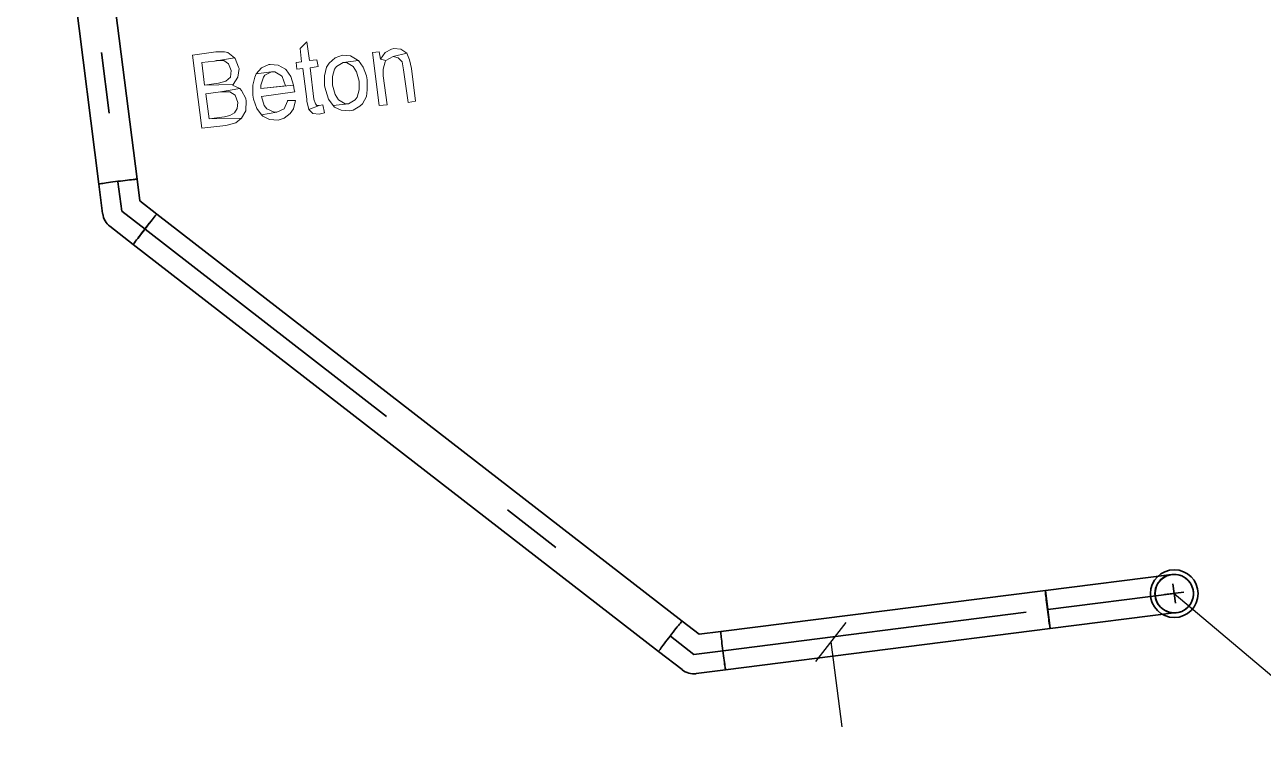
# Model space of a CAD drawing. Header units: metres. Extents: x 2713732.4 to 2713757.2, y 1226081.6 to 1226111.3.
# Drawn here: x 2713742 to 2713744.027, y 1226085.256 to 1226086.431 of the extents above; entities that cross this region are included whole.
import ezdxf

# ---------------------------------------------------------------- set-up
doc = ezdxf.new("R2010")
doc.units = ezdxf.units.M
doc.linetypes.add('DASHDOT', pattern=[1, 0.5, -0.25, 0, -0.25])
doc.linetypes.add('HIDDENX2', pattern=[0.75, 0.5, -0.25])
doc.layers.add('einlagen_boden_erstes_og', color=7, linetype='Continuous', true_color=0x000000)

msp = doc.modelspace()

# ---------------------------------------------------------------- linework, layer by layer
at = {"layer": 'einlagen_boden_erstes_og', "color": 5, "linetype": 'DASHDOT', "lineweight": 35, "true_color": 0x0000ff, "extrusion": (0.000477202, 0.001815, 0.999998)}
for p, q in [((2713742.0315, 1226087.13, -0.152), (2713742.1528, 1226086.1745, -0.1504)), ((2713742.1589, 1226086.1264, -0.1503), (2713742.1528, 1226086.1745, -0.1504)), ((2713742.1589, 1226086.1264, -0.1503), (2713742.1972, 1226086.0967, -0.1502)), ((2713742.1972, 1226086.0967, -0.1502), (2713743.0568, 1226085.4307, -0.1494)), ((2713743.8794, 1226085.5164, -0.15), (2713743.8834, 1226085.4851, -0.1499)), ((2713743.8814, 1226085.5007, -0.15), (2713743.6745, 1226085.4745, -0.1498)), ((2713743.897, 1226085.5027, -0.15), (2713743.8657, 1226085.4988, -0.1499)), ((2713743.1433, 1226085.4071, -0.1494), (2713743.6745, 1226085.4745, -0.1498)), ((2713743.0952, 1226085.401, -0.1494), (2713743.0568, 1226085.4307, -0.1494)), ((2713743.0952, 1226085.401, -0.1494), (2713743.1433, 1226085.4071, -0.1494))]:
    msp.add_line(p, q, dxfattribs=at)
at = {"layer": 'einlagen_boden_erstes_og', "color": 5, "linetype": 'Continuous', "lineweight": 35, "true_color": 0x0000ff, "extrusion": (0.000477202, 0.001815, 0.999998)}
for p, q in [((2713742.184, 1226086.1784, -0.1504), (2713742.0628, 1226087.1339, -0.1521)), ((2713742.0003, 1226087.126, -0.152), (2713742.1215, 1226086.1705, -0.1503)), ((2713742.1486, 1226086.1746, -0.1504), (2713742.1527, 1226086.1751, -0.1504)), ((2713742.1527, 1226086.1751, -0.1504), (2713742.1486, 1226086.1746, -0.1504)), ((2713742.1527, 1226086.1751, -0.1504), (2713742.1568, 1226086.1756, -0.1504)), ((2713742.1568, 1226086.1756, -0.1504), (2713742.1527, 1226086.1751, -0.1504)), ((2713742.1568, 1226086.1756, -0.1504), (2713742.1608, 1226086.1761, -0.1504)), ((2713742.1608, 1226086.1761, -0.1504), (2713742.1568, 1226086.1756, -0.1504)), ((2713742.1608, 1226086.1761, -0.1504), (2713742.1647, 1226086.1766, -0.1504)), ((2713742.1608, 1226086.1761, -0.1504), (2713742.1647, 1226086.1766, -0.1504)), ((2713742.1647, 1226086.1766, -0.1504), (2713742.1683, 1226086.177, -0.1504)), ((2713742.1683, 1226086.177, -0.1504), (2713742.1647, 1226086.1766, -0.1504)), ((2713742.1683, 1226086.177, -0.1504), (2713742.1717, 1226086.1774, -0.1504)), ((2713742.1683, 1226086.177, -0.1504), (2713742.1717, 1226086.1774, -0.1504)), ((2713742.1717, 1226086.1774, -0.1504), (2713742.1748, 1226086.1777, -0.1504)), ((2713742.1717, 1226086.1774, -0.1504), (2713742.1748, 1226086.1777, -0.1504)), ((2713742.1748, 1226086.1777, -0.1504), (2713742.1775, 1226086.178, -0.1504)), ((2713742.1748, 1226086.1777, -0.1504), (2713742.1775, 1226086.178, -0.1504)), ((2713742.1775, 1226086.178, -0.1504), (2713742.1798, 1226086.1782, -0.1504)), ((2713742.1775, 1226086.178, -0.1504), (2713742.1798, 1226086.1782, -0.1504)), ((2713742.1798, 1226086.1782, -0.1504), (2713742.1816, 1226086.1784, -0.1504)), ((2713742.1798, 1226086.1782, -0.1504), (2713742.1816, 1226086.1784, -0.1504)), ((2713742.1816, 1226086.1784, -0.1504), (2713742.1829, 1226086.1785, -0.1504)), ((2713742.1829, 1226086.1785, -0.1504), (2713742.1816, 1226086.1784, -0.1504)), ((2713742.184, 1226086.1784, -0.1504), (2713742.1885, 1226086.1433, -0.1503)), ((2713742.1276, 1226086.1224, -0.1503), (2713742.1215, 1226086.1705, -0.1503)), ((2713742.1226, 1226086.1708, -0.1503), (2713742.1239, 1226086.171, -0.1503)), ((2713742.1226, 1226086.1708, -0.1503), (2713742.1239, 1226086.171, -0.1503)), ((2713742.1239, 1226086.171, -0.1503), (2713742.1257, 1226086.1713, -0.1503)), ((2713742.1239, 1226086.171, -0.1503), (2713742.1257, 1226086.1713, -0.1503)), ((2713742.1257, 1226086.1713, -0.1503), (2713742.1279, 1226086.1717, -0.1503)), ((2713742.1279, 1226086.1717, -0.1503), (2713742.1257, 1226086.1713, -0.1503)), ((2713742.1279, 1226086.1717, -0.1503), (2713742.1306, 1226086.1721, -0.1503)), ((2713742.1306, 1226086.1721, -0.1503), (2713742.1279, 1226086.1717, -0.1503)), ((2713742.1306, 1226086.1721, -0.1503), (2713742.1337, 1226086.1725, -0.1503)), ((2713742.1306, 1226086.1721, -0.1503), (2713742.1337, 1226086.1725, -0.1503)), ((2713742.1337, 1226086.1725, -0.1503), (2713742.1371, 1226086.173, -0.1503)), ((2713742.1371, 1226086.173, -0.1503), (2713742.1337, 1226086.1725, -0.1503)), ((2713742.1371, 1226086.173, -0.1503), (2713742.1407, 1226086.1735, -0.1504)), ((2713742.1371, 1226086.173, -0.1503), (2713742.1407, 1226086.1735, -0.1504)), ((2713742.1407, 1226086.1735, -0.1504), (2713742.1446, 1226086.174, -0.1504)), ((2713742.1446, 1226086.174, -0.1504), (2713742.1407, 1226086.1735, -0.1504)), ((2713742.1446, 1226086.174, -0.1504), (2713742.1486, 1226086.1746, -0.1504)), ((2713742.1486, 1226086.1746, -0.1504), (2713742.1446, 1226086.174, -0.1504)), ((2713742.1885, 1226086.1433, -0.1503), (2713742.2165, 1226086.1216, -0.1503)), ((2713742.2105, 1226086.1145, -0.1503), (2713742.2086, 1226086.1121, -0.1503)), ((2713742.2106, 1226086.1145, -0.1503), (2713742.2087, 1226086.112, -0.1503)), ((2713742.2122, 1226086.1166, -0.1503), (2713742.2105, 1226086.1145, -0.1503)), ((2713742.2123, 1226086.1166, -0.1503), (2713742.2106, 1226086.1145, -0.1503)), ((2713742.2137, 1226086.1184, -0.1503), (2713742.2122, 1226086.1166, -0.1503)), ((2713742.2138, 1226086.1184, -0.1503), (2713742.2123, 1226086.1166, -0.1503)), ((2713742.2149, 1226086.1198, -0.1503), (2713742.2137, 1226086.1184, -0.1503)), ((2713742.2149, 1226086.1198, -0.1503), (2713742.2138, 1226086.1184, -0.1503)), ((2713742.2158, 1226086.1208, -0.1503), (2713742.2149, 1226086.1198, -0.1503)), ((2713742.2157, 1226086.1208, -0.1503), (2713742.2149, 1226086.1198, -0.1503)), ((2713743.0761, 1226085.4556, -0.1495), (2713742.2165, 1226086.1216, -0.1503)), ((2713742.1779, 1226086.0718, -0.1502), (2713742.1396, 1226086.1015, -0.1502)), ((2713742.1942, 1226086.0938, -0.1502), (2713742.1918, 1226086.0906, -0.1502)), ((2713742.1944, 1226086.0937, -0.1502), (2713742.1919, 1226086.0905, -0.1502)), ((2713742.1967, 1226086.097, -0.1502), (2713742.1942, 1226086.0938, -0.1502)), ((2713742.1969, 1226086.0969, -0.1502), (2713742.1944, 1226086.0937, -0.1502)), ((2713742.1992, 1226086.1003, -0.1502), (2713742.1967, 1226086.097, -0.1502)), ((2713742.1994, 1226086.1002, -0.1502), (2713742.1969, 1226086.0969, -0.1502)), ((2713742.2017, 1226086.1035, -0.1503), (2713742.1992, 1226086.1003, -0.1502)), ((2713742.2019, 1226086.1034, -0.1503), (2713742.1994, 1226086.1002, -0.1502)), ((2713742.2041, 1226086.1065, -0.1503), (2713742.2017, 1226086.1035, -0.1503)), ((2713742.2043, 1226086.1064, -0.1503), (2713742.2019, 1226086.1034, -0.1503)), ((2713742.2064, 1226086.1094, -0.1503), (2713742.2041, 1226086.1065, -0.1503)), ((2713742.2066, 1226086.1093, -0.1503), (2713742.2043, 1226086.1064, -0.1503)), ((2713742.2086, 1226086.1121, -0.1503), (2713742.2064, 1226086.1094, -0.1503)), ((2713742.2087, 1226086.112, -0.1503), (2713742.2066, 1226086.1093, -0.1503)), ((2713742.1793, 1226086.0738, -0.1502), (2713742.1785, 1226086.0727, -0.1502)), ((2713742.1792, 1226086.0738, -0.1502), (2713742.1785, 1226086.0727, -0.1502)), ((2713742.1803, 1226086.0753, -0.1502), (2713742.1792, 1226086.0738, -0.1502)), ((2713742.1803, 1226086.0752, -0.1502), (2713742.1793, 1226086.0738, -0.1502)), ((2713742.1817, 1226086.0771, -0.1502), (2713742.1803, 1226086.0752, -0.1502)), ((2713742.1816, 1226086.0771, -0.1502), (2713742.1803, 1226086.0753, -0.1502)), ((2713742.1832, 1226086.0793, -0.1502), (2713742.1816, 1226086.0771, -0.1502)), ((2713742.1833, 1226086.0792, -0.1502), (2713742.1817, 1226086.0771, -0.1502)), ((2713742.1851, 1226086.0818, -0.1502), (2713742.1832, 1226086.0793, -0.1502)), ((2713742.1852, 1226086.0817, -0.1502), (2713742.1833, 1226086.0792, -0.1502)), ((2713742.1871, 1226086.0845, -0.1502), (2713742.1851, 1226086.0818, -0.1502)), ((2713742.1873, 1226086.0844, -0.1502), (2713742.1852, 1226086.0817, -0.1502)), ((2713742.1894, 1226086.0875, -0.1502), (2713742.1871, 1226086.0845, -0.1502)), ((2713742.1895, 1226086.0874, -0.1502), (2713742.1873, 1226086.0844, -0.1502)), ((2713742.1918, 1226086.0906, -0.1502), (2713742.1894, 1226086.0875, -0.1502)), ((2713742.1919, 1226086.0905, -0.1502), (2713742.1895, 1226086.0874, -0.1502)), ((2713742.1779, 1226086.0718, -0.1502), (2713743.0375, 1226085.4058, -0.1494)), ((2713743.8774, 1226085.532, -0.15), (2713743.6706, 1226085.5057, -0.1499)), ((2713743.8623, 1226085.5258, -0.15), (2713743.8657, 1226085.5281, -0.15)), ((2713743.8657, 1226085.5281, -0.15), (2713743.8694, 1226085.5299, -0.15)), ((2713743.8694, 1226085.5299, -0.15), (2713743.8734, 1226085.5312, -0.15)), ((2713743.8734, 1226085.5312, -0.15), (2713743.8774, 1226085.532, -0.15)), ((2713743.8502, 1226085.505, -0.15), (2713743.851, 1226085.509, -0.15)), ((2713743.851, 1226085.509, -0.15), (2713743.8523, 1226085.5129, -0.15)), ((2713743.8523, 1226085.5129, -0.15), (2713743.8542, 1226085.5166, -0.15)), ((2713743.8542, 1226085.5166, -0.15), (2713743.8565, 1226085.52, -0.15)), ((2713743.8565, 1226085.52, -0.15), (2713743.8592, 1226085.5231, -0.15)), ((2713743.8592, 1226085.5231, -0.15), (2713743.8623, 1226085.5258, -0.15)), ((2713743.6706, 1226085.5057, -0.1499), (2713743.1393, 1226085.4383, -0.1495)), ((2713743.6706, 1226085.5033, -0.1499), (2713743.6705, 1226085.5046, -0.1499)), ((2713743.6706, 1226085.5057, -0.1499), (2713743.6785, 1226085.4432, -0.1498)), ((2713743.6706, 1226085.5057, -0.1499), (2713743.6785, 1226085.4432, -0.1498)), ((2713743.6708, 1226085.5015, -0.1499), (2713743.6706, 1226085.5033, -0.1499)), ((2713743.671, 1226085.4992, -0.1499), (2713743.6708, 1226085.5015, -0.1499)), ((2713743.6713, 1226085.4965, -0.1499), (2713743.671, 1226085.4992, -0.1499)), ((2713743.6716, 1226085.4934, -0.1498), (2713743.6713, 1226085.4965, -0.1499)), ((2713743.672, 1226085.49, -0.1498), (2713743.6716, 1226085.4934, -0.1498)), ((2713743.6724, 1226085.4864, -0.1498), (2713743.672, 1226085.49, -0.1498)), ((2713743.6729, 1226085.4825, -0.1498), (2713743.6724, 1226085.4864, -0.1498)), ((2713743.8499, 1226085.5009, -0.1499), (2713743.8502, 1226085.505, -0.15)), ((2713743.8501, 1226085.4968, -0.1499), (2713743.8499, 1226085.5009, -0.1499)), ((2713743.8509, 1226085.4927, -0.1499), (2713743.8501, 1226085.4968, -0.1499)), ((2713743.8522, 1226085.4888, -0.1499), (2713743.8509, 1226085.4927, -0.1499)), ((2713743.854, 1226085.4851, -0.1499), (2713743.8522, 1226085.4888, -0.1499)), ((2713743.6734, 1226085.4785, -0.1498), (2713743.6729, 1226085.4825, -0.1498)), ((2713743.6739, 1226085.4744, -0.1498), (2713743.6734, 1226085.4785, -0.1498)), ((2713743.6744, 1226085.4703, -0.1498), (2713743.6739, 1226085.4744, -0.1498)), ((2713743.6749, 1226085.4663, -0.1498), (2713743.6744, 1226085.4703, -0.1498)), ((2713743.6755, 1226085.4625, -0.1498), (2713743.6749, 1226085.4663, -0.1498)), ((2713743.6785, 1226085.4432, -0.1498), (2713743.8853, 1226085.4695, -0.1499)), ((2713743.8563, 1226085.4817, -0.1499), (2713743.854, 1226085.4851, -0.1499)), ((2713743.859, 1226085.4786, -0.1499), (2713743.8563, 1226085.4817, -0.1499)), ((2713743.8621, 1226085.4758, -0.1499), (2713743.859, 1226085.4786, -0.1499)), ((2713743.8655, 1226085.4735, -0.1499), (2713743.8621, 1226085.4758, -0.1499)), ((2713743.8692, 1226085.4717, -0.1499), (2713743.8655, 1226085.4735, -0.1499)), ((2713743.8731, 1226085.4703, -0.1499), (2713743.8692, 1226085.4717, -0.1499)), ((2713743.8771, 1226085.4695, -0.1499), (2713743.8731, 1226085.4703, -0.1499)), ((2713743.8812, 1226085.4692, -0.1499), (2713743.8771, 1226085.4695, -0.1499)), ((2713743.8853, 1226085.4695, -0.1499), (2713743.8812, 1226085.4692, -0.1499)), ((2713743.066, 1226085.4434, -0.1495), (2713743.0682, 1226085.4461, -0.1495)), ((2713743.066, 1226085.4434, -0.1495), (2713743.0682, 1226085.4461, -0.1495)), ((2713743.0682, 1226085.4461, -0.1495), (2713743.0701, 1226085.4485, -0.1495)), ((2713743.0682, 1226085.4461, -0.1495), (2713743.0701, 1226085.4485, -0.1495)), ((2713743.0701, 1226085.4485, -0.1495), (2713743.0718, 1226085.4506, -0.1495)), ((2713743.0718, 1226085.4506, -0.1495), (2713743.0701, 1226085.4485, -0.1495)), ((2713743.0718, 1226085.4506, -0.1495), (2713743.0733, 1226085.4524, -0.1495)), ((2713743.0733, 1226085.4524, -0.1495), (2713743.0718, 1226085.4506, -0.1495)), ((2713743.0733, 1226085.4524, -0.1495), (2713743.0745, 1226085.4538, -0.1495)), ((2713743.0745, 1226085.4538, -0.1495), (2713743.0733, 1226085.4524, -0.1495)), ((2713743.0745, 1226085.4538, -0.1495), (2713743.0753, 1226085.4548, -0.1495)), ((2713743.0745, 1226085.4538, -0.1495), (2713743.0753, 1226085.4548, -0.1495)), ((2713743.0761, 1226085.4556, -0.1495), (2713743.1041, 1226085.4339, -0.1495)), ((2713743.676, 1226085.4588, -0.1498), (2713743.6755, 1226085.4625, -0.1498)), ((2713743.6764, 1226085.4554, -0.1498), (2713743.676, 1226085.4588, -0.1498)), ((2713743.6769, 1226085.4523, -0.1498), (2713743.6764, 1226085.4554, -0.1498)), ((2713743.6773, 1226085.4496, -0.1498), (2713743.6769, 1226085.4523, -0.1498)), ((2713743.6776, 1226085.4474, -0.1498), (2713743.6773, 1226085.4496, -0.1498)), ((2713743.6779, 1226085.4456, -0.1498), (2713743.6776, 1226085.4474, -0.1498)), ((2713743.6782, 1226085.4443, -0.1498), (2713743.6779, 1226085.4456, -0.1498)), ((2713743.0514, 1226085.4246, -0.1494), (2713743.0538, 1226085.4278, -0.1494)), ((2713743.0514, 1226085.4246, -0.1494), (2713743.0538, 1226085.4278, -0.1494)), ((2713743.0538, 1226085.4278, -0.1494), (2713743.0563, 1226085.431, -0.1494)), ((2713743.0538, 1226085.4278, -0.1494), (2713743.0563, 1226085.431, -0.1494)), ((2713743.0563, 1226085.431, -0.1494), (2713743.0589, 1226085.4343, -0.1494)), ((2713743.0589, 1226085.4343, -0.1494), (2713743.0563, 1226085.431, -0.1494)), ((2713743.0589, 1226085.4343, -0.1494), (2713743.0613, 1226085.4375, -0.1495)), ((2713743.0589, 1226085.4343, -0.1494), (2713743.0613, 1226085.4375, -0.1495)), ((2713743.0613, 1226085.4375, -0.1495), (2713743.0638, 1226085.4405, -0.1495)), ((2713743.0638, 1226085.4405, -0.1495), (2713743.0613, 1226085.4375, -0.1495)), ((2713743.0638, 1226085.4405, -0.1495), (2713743.066, 1226085.4434, -0.1495)), ((2713743.0638, 1226085.4405, -0.1495), (2713743.066, 1226085.4434, -0.1495)), ((2713743.1041, 1226085.4339, -0.1495), (2713743.1393, 1226085.4383, -0.1495)), ((2713743.1393, 1226085.4372, -0.1495), (2713743.1394, 1226085.4359, -0.1495)), ((2713743.1393, 1226085.4372, -0.1495), (2713743.1394, 1226085.4359, -0.1495)), ((2713743.1394, 1226085.4359, -0.1495), (2713743.1396, 1226085.4341, -0.1495)), ((2713743.1394, 1226085.4359, -0.1495), (2713743.1395, 1226085.4341, -0.1495)), ((2713743.1395, 1226085.4341, -0.1495), (2713743.1397, 1226085.4318, -0.1495)), ((2713743.1396, 1226085.4341, -0.1495), (2713743.1399, 1226085.4318, -0.1495)), ((2713743.1397, 1226085.4318, -0.1495), (2713743.14, 1226085.4291, -0.1495)), ((2713743.1399, 1226085.4318, -0.1495), (2713743.1402, 1226085.4291, -0.1495)), ((2713743.14, 1226085.4291, -0.1495), (2713743.1404, 1226085.426, -0.1495)), ((2713743.1402, 1226085.4291, -0.1495), (2713743.1405, 1226085.426, -0.1495)), ((2713743.1404, 1226085.426, -0.1495), (2713743.1408, 1226085.4226, -0.1495)), ((2713743.1405, 1226085.426, -0.1495), (2713743.1409, 1226085.4226, -0.1495)), ((2713743.1472, 1226085.3758, -0.1494), (2713743.6785, 1226085.4432, -0.1498)), ((2713743.0759, 1226085.3761, -0.1493), (2713743.0375, 1226085.4058, -0.1494)), ((2713743.0381, 1226085.4067, -0.1494), (2713743.0388, 1226085.4078, -0.1494)), ((2713743.0381, 1226085.4067, -0.1494), (2713743.0388, 1226085.4078, -0.1494)), ((2713743.0388, 1226085.4078, -0.1494), (2713743.0399, 1226085.4093, -0.1494)), ((2713743.0388, 1226085.4078, -0.1494), (2713743.0399, 1226085.4093, -0.1494)), ((2713743.0399, 1226085.4093, -0.1494), (2713743.0412, 1226085.4111, -0.1494)), ((2713743.0399, 1226085.4093, -0.1494), (2713743.0412, 1226085.4111, -0.1494)), ((2713743.0412, 1226085.4111, -0.1494), (2713743.0428, 1226085.4133, -0.1494)), ((2713743.0412, 1226085.4111, -0.1494), (2713743.0428, 1226085.4133, -0.1494)), ((2713743.0428, 1226085.4133, -0.1494), (2713743.0447, 1226085.4158, -0.1494)), ((2713743.0447, 1226085.4158, -0.1494), (2713743.0428, 1226085.4133, -0.1494)), ((2713743.0447, 1226085.4158, -0.1494), (2713743.0468, 1226085.4185, -0.1494)), ((2713743.0447, 1226085.4158, -0.1494), (2713743.0468, 1226085.4185, -0.1494)), ((2713743.0468, 1226085.4185, -0.1494), (2713743.049, 1226085.4215, -0.1494)), ((2713743.049, 1226085.4215, -0.1494), (2713743.0468, 1226085.4185, -0.1494)), ((2713743.049, 1226085.4215, -0.1494), (2713743.0514, 1226085.4246, -0.1494)), ((2713743.0514, 1226085.4246, -0.1494), (2713743.049, 1226085.4215, -0.1494)), ((2713743.1408, 1226085.4226, -0.1495), (2713743.1412, 1226085.419, -0.1495)), ((2713743.1409, 1226085.4226, -0.1495), (2713743.1413, 1226085.419, -0.1495)), ((2713743.1412, 1226085.419, -0.1495), (2713743.1416, 1226085.4151, -0.1495)), ((2713743.1413, 1226085.419, -0.1495), (2713743.1418, 1226085.4151, -0.1495)), ((2713743.1416, 1226085.4151, -0.1495), (2713743.1421, 1226085.4111, -0.1494)), ((2713743.1418, 1226085.4151, -0.1495), (2713743.1423, 1226085.4111, -0.1494)), ((2713743.1421, 1226085.4111, -0.1494), (2713743.1427, 1226085.407, -0.1494)), ((2713743.1423, 1226085.4111, -0.1494), (2713743.1428, 1226085.407, -0.1494)), ((2713743.1427, 1226085.407, -0.1494), (2713743.1432, 1226085.4029, -0.1494)), ((2713743.1428, 1226085.407, -0.1494), (2713743.1434, 1226085.4029, -0.1494)), ((2713743.1432, 1226085.4029, -0.1494), (2713743.1437, 1226085.3989, -0.1494)), ((2713743.1434, 1226085.4029, -0.1494), (2713743.1439, 1226085.3989, -0.1494)), ((2713743.1437, 1226085.3989, -0.1494), (2713743.1442, 1226085.395, -0.1494)), ((2713743.1439, 1226085.3989, -0.1494), (2713743.1444, 1226085.3951, -0.1494)), ((2713743.1442, 1226085.395, -0.1494), (2713743.1447, 1226085.3914, -0.1494)), ((2713743.1444, 1226085.3951, -0.1494), (2713743.1449, 1226085.3914, -0.1494)), ((2713743.1447, 1226085.3914, -0.1494), (2713743.1452, 1226085.388, -0.1494)), ((2713743.1449, 1226085.3914, -0.1494), (2713743.1453, 1226085.388, -0.1494)), ((2713743.1452, 1226085.388, -0.1494), (2713743.1456, 1226085.3849, -0.1494)), ((2713743.1453, 1226085.388, -0.1494), (2713743.1458, 1226085.3849, -0.1494)), ((2713743.1456, 1226085.3849, -0.1494), (2713743.146, 1226085.3822, -0.1494)), ((2713743.1458, 1226085.3849, -0.1494), (2713743.1462, 1226085.3822, -0.1494)), ((2713743.1472, 1226085.3758, -0.1494), (2713743.0991, 1226085.3697, -0.1493)), ((2713743.146, 1226085.3822, -0.1494), (2713743.1464, 1226085.38, -0.1494)), ((2713743.1462, 1226085.3822, -0.1494), (2713743.1465, 1226085.38, -0.1494)), ((2713743.1464, 1226085.38, -0.1494), (2713743.1467, 1226085.3782, -0.1494)), ((2713743.1465, 1226085.38, -0.1494), (2713743.1468, 1226085.3782, -0.1494)), ((2713743.1467, 1226085.3782, -0.1494), (2713743.1469, 1226085.3769, -0.1494)), ((2713743.1468, 1226085.3782, -0.1494), (2713743.147, 1226085.3769, -0.1494))]:
    msp.add_line(p, q, dxfattribs=at)
at = {"layer": 'einlagen_boden_erstes_og', "color": 7, "linetype": 'Continuous', "lineweight": 25, "extrusion": (0.000477202, 0.001815, 0.999998)}
for p, q in [((2713743.8814, 1226085.5007, -0.15), (2713744.5846, 1226084.9062, -0.1492)), ((2713743.2947, 1226085.3893, -0.1495), (2713743.3445, 1226085.4535, -0.1496)), ((2713743.3196, 1226085.4214, -0.1495), (2713743.3372, 1226085.2824, -0.1493))]:
    msp.add_line(p, q, dxfattribs=at)
at = {"layer": 'einlagen_boden_erstes_og', "color": 7, "lineweight": 0}
for points in [[(2713742.4617, 1226086.4032), (2713742.4508, 1226086.3923), (2713742.453, 1226086.3706), (2713742.4443, 1226086.3695), (2713742.4454, 1226086.3586), (2713742.4552, 1226086.3597), (2713742.4617, 1226086.3097), (2713742.4617, 1226086.3065), (2713742.465, 1226086.2924), (2713742.4823, 1226086.2989), (2713742.478, 1226086.2989), (2713742.4758, 1226086.3021), (2713742.4736, 1226086.3097), (2713742.4671, 1226086.3608), (2713742.4802, 1226086.363), (2713742.478, 1226086.3738), (2713742.466, 1226086.3727)], [(2713742.3129, 1226086.3869), (2713742.2749, 1226086.3814), (2713742.2901, 1226086.262), (2713742.3292, 1226086.2663), (2713742.3335, 1226086.2674), (2713742.3455, 1226086.2706), (2713742.3552, 1226086.2782), (2713742.302, 1226086.2772), (2713742.2966, 1226086.3184), (2713742.3205, 1226086.3217), (2713742.352, 1226086.3271), (2713742.34, 1226086.3326), (2713742.3411, 1226086.3336), (2713742.2944, 1226086.3326), (2713742.2901, 1226086.3695), (2713742.3107, 1226086.3717), (2713742.3433, 1226086.3771), (2713742.3324, 1226086.3858), (2713742.327, 1226086.3869)], [(2713742.5203, 1226086.3814), (2713742.5084, 1226086.3771), (2713742.4986, 1226086.3684), (2713742.4943, 1226086.3619), (2713742.491, 1226086.3478), (2713742.491, 1226086.3315), (2713742.4932, 1226086.3239), (2713742.4975, 1226086.3097), (2713742.5051, 1226086.2989), (2713742.5301, 1226086.3021), (2713742.5247, 1226086.3021), (2713742.5138, 1226086.3087), (2713742.5084, 1226086.3174), (2713742.5041, 1226086.3326), (2713742.5041, 1226086.3467), (2713742.5073, 1226086.3586), (2713742.5106, 1226086.363), (2713742.5214, 1226086.3695), (2713742.5464, 1226086.3727), (2713742.5442, 1226086.3738), (2713742.5334, 1226086.3804)], [(2713742.5801, 1226086.3869), (2713742.5692, 1226086.3858), (2713742.5801, 1226086.2989), (2713742.5931, 1226086.3), (2713742.5866, 1226086.3478), (2713742.5866, 1226086.3586), (2713742.5899, 1226086.3706), (2713742.591, 1226086.3727), (2713742.5823, 1226086.3749)], [(2713742.604, 1226086.3923), (2713742.6007, 1226086.3912), (2713742.5899, 1226086.3858), (2713742.5823, 1226086.3749), (2713742.591, 1226086.3727), (2713742.6029, 1226086.3793), (2713742.6257, 1226086.3847), (2713742.6159, 1226086.3912)], [(2713742.6257, 1226086.3847), (2713742.6029, 1226086.3793), (2713742.6116, 1226086.3771), (2713742.6181, 1226086.3706), (2713742.6203, 1226086.3575), (2713742.6279, 1226086.3043), (2713742.6398, 1226086.3065), (2713742.6333, 1226086.3597), (2713742.6301, 1226086.3738)], [(2713742.3433, 1226086.3771), (2713742.3107, 1226086.3717), (2713742.314, 1226086.3727), (2713742.3259, 1226086.3727), (2713742.3335, 1226086.3673), (2713742.3379, 1226086.3565), (2713742.3368, 1226086.3456), (2713742.3292, 1226086.3391), (2713742.3172, 1226086.3358), (2713742.2944, 1226086.3326), (2713742.3411, 1226086.3336), (2713742.3487, 1226086.3456), (2713742.3487, 1226086.3456), (2713742.3509, 1226086.3597), (2713742.3498, 1226086.3619), (2713742.3444, 1226086.376)], [(2713742.4019, 1226086.3662), (2713742.3998, 1226086.3662), (2713742.3878, 1226086.3608), (2713742.3791, 1226086.351), (2713742.4041, 1226086.3543), (2713742.4096, 1226086.3543), (2713742.4204, 1226086.3478), (2713742.4215, 1226086.3467), (2713742.4269, 1226086.3315), (2713742.3867, 1226086.3271), (2713742.44, 1226086.3326), (2713742.4356, 1226086.3467), (2713742.428, 1226086.3575), (2713742.4269, 1226086.3586), (2713742.415, 1226086.3651)], [(2713742.5464, 1226086.3727), (2713742.5214, 1226086.3695), (2713742.5269, 1226086.3695), (2713742.5377, 1226086.363), (2713742.5432, 1226086.3543), (2713742.5475, 1226086.3391), (2713742.5475, 1226086.325), (2713742.5442, 1226086.313), (2713742.541, 1226086.3087), (2713742.5301, 1226086.3021), (2713742.5051, 1226086.2989), (2713742.5073, 1226086.2967), (2713742.5182, 1226086.2913), (2713742.5312, 1226086.2902), (2713742.5377, 1226086.2913), (2713742.5486, 1226086.2978), (2713742.5529, 1226086.3021), (2713742.5595, 1226086.3141), (2713742.5605, 1226086.325), (2713742.5605, 1226086.3412), (2713742.5595, 1226086.3478), (2713742.554, 1226086.3619)], [(2713742.3791, 1226086.351), (2713742.377, 1226086.3456), (2713742.3737, 1226086.3326), (2713742.3737, 1226086.3163), (2713742.3748, 1226086.3097), (2713742.3802, 1226086.2945), (2713742.3878, 1226086.2837), (2713742.4128, 1226086.288), (2713742.4085, 1226086.288), (2713742.3965, 1226086.2935), (2713742.3922, 1226086.2989), (2713742.3878, 1226086.3141), (2713742.4421, 1226086.3217), (2713742.4411, 1226086.325), (2713742.44, 1226086.3326), (2713742.3867, 1226086.3271), (2713742.3867, 1226086.3326), (2713742.3911, 1226086.3456), (2713742.3933, 1226086.3489), (2713742.4041, 1226086.3543)], [(2713742.352, 1226086.3271), (2713742.3205, 1226086.3217), (2713742.3227, 1226086.3217), (2713742.3357, 1226086.3217), (2713742.3444, 1226086.3163), (2713742.3487, 1226086.3043), (2713742.3476, 1226086.2945), (2713742.3433, 1226086.2869), (2713742.3357, 1226086.2826), (2713742.327, 1226086.2804), (2713742.302, 1226086.2772), (2713742.3552, 1226086.2782), (2713742.3618, 1226086.2902), (2713742.3618, 1226086.2913), (2713742.3628, 1226086.3065), (2713742.3618, 1226086.3108), (2713742.3552, 1226086.3239)], [(2713742.4302, 1226086.3076), (2713742.4302, 1226086.3065), (2713742.4248, 1226086.2935), (2713742.4128, 1226086.288), (2713742.3878, 1226086.2837), (2713742.39, 1226086.2815), (2713742.4009, 1226086.2761), (2713742.415, 1226086.275), (2713742.4248, 1226086.2782), (2713742.4345, 1226086.2858), (2713742.44, 1226086.2935), (2713742.4432, 1226086.3076)], [(2713742.4878, 1226086.3), (2713742.4823, 1226086.2989), (2713742.465, 1226086.2924), (2713742.4715, 1226086.2858), (2713742.4823, 1226086.2848), (2713742.491, 1226086.2869)]]:
    msp.add_lwpolyline(points, close=True, dxfattribs=at)
at = {"layer": 'einlagen_boden_erstes_og', "color": 5, "linetype": 'Continuous', "lineweight": 35, "true_color": 0x0000ff, "extrusion": (0.000477202, 0.001815, 0.999998)}
for radius in [0.039, 0.0315]:
    msp.add_circle((2713743.5724, 1226081.1302, 3520.5086), radius, dxfattribs=at)
at = {"layer": 'einlagen_boden_erstes_og', "color": 5, "linetype": 'HIDDENX2', "lineweight": 35, "true_color": 0x0000ff, "extrusion": (0.000477202, 0.001815, 0.999998)}
msp.add_circle((2713743.5724, 1226081.1302, 3520.5086), 0.0315, dxfattribs=at)
at = {"layer": 'einlagen_boden_erstes_og', "color": 5, "linetype": 'Continuous', "lineweight": 35, "true_color": 0x0000ff, "extrusion": (0.000477202, 0.001815, 0.999998)}
for centre, start, end in [((2713741.85, 1226081.7558, 3520.5086), 187.2326, 232.2383), ((2713742.7862, 1226081.0304, 3520.5086), 232.2326, 277.2383)]:
    msp.add_arc(centre, 0.0315, start, end, dxfattribs=at)

doc.saveas('drawing.dxf')
